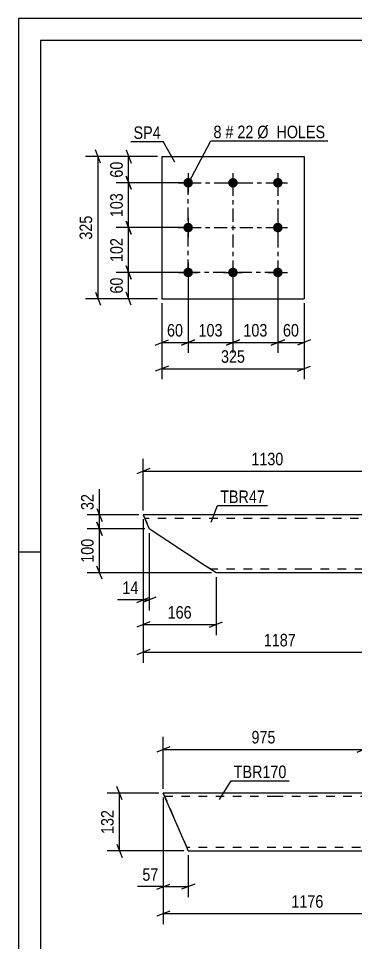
# Model space of a CAD drawing. Header units: millimetres. Extents: x 0 to 594, y 0 to 420.
# Drawn here: x 0 to 77, y 208.8 to 420 of the extents above; entities that cross this region are included whole.
import ezdxf

# ---------------------------------------------------------------- set-up
doc = ezdxf.new("R2010")
doc.units = ezdxf.units.MM
doc.linetypes.add('DXK_LINE_DOT2', pattern=[3.9198, 1.9599, -1.9599])
doc.linetypes.add('DXK_LINE_DOT3', pattern=[5.9187, 2.979, -0.9799, 0.9799, -0.9799])
doc.styles.add('Arial Narrow', font='ARIALN.TTF', dxfattribs={"height": 0.2})

# ---------------------------------------------------------------- blocks, each defined once
blk = doc.blocks.new('Unknown-232816030-39086 - 69771')
at = {"color": 5, "linetype": 'Continuous'}
for p, q in [((594, 420), (0, 420)), ((0, 420), (0, 0)), ((589, 415), (5, 415)), ((5, 415), (5, 5)), ((5, 298), (0, 298))]:
    blk.add_line(p, q, dxfattribs=at)
blk = doc.blocks.new('Part-232816030-51198 - 51197')
at = {"color": 2, "linetype": 'Continuous'}
for p, q in [((28.52, 306.52), (29.89, 303.35)), ((65.14, 306.52), (28.52, 306.52)), ((85.24, 306.52), (65.24, 306.52)), ((90.93, 293.32), (85.24, 306.52)), ((42.7, 294.92), (29.89, 303.35)), ((45.14, 293.32), (42.7, 294.92)), ((65.14, 293.32), (45.14, 293.32)), ((90.93, 293.32), (65.24, 293.32)), ((90.93, 293.32), (90.93, 293.32))]:
    blk.add_line(p, q, dxfattribs=at)
at = {"color": 7, "linetype": 'DXK_LINE_DOT2'}
for p, q in [((28.52, 306.52), (29.89, 303.35)), ((85.24, 306.52), (85.24, 306.52)), ((90.93, 293.32), (85.24, 306.52)), ((65.14, 305.72), (28.87, 305.72)), ((85.58, 305.72), (65.24, 305.72)), ((85.58, 305.72), (85.58, 305.72)), ((44.95, 293.44), (42.7, 294.92)), ((65.14, 294.12), (43.92, 294.12)), ((90.58, 294.12), (65.24, 294.12)), ((90.58, 294.12), (90.58, 294.12)), ((90.93, 293.32), (90.93, 293.32))]:
    blk.add_line(p, q, dxfattribs=at)
blk = doc.blocks.new('Part-232816030-51306 - 51305')
at = {"color": 2, "linetype": 'Continuous'}
for p, q in [((33.1, 242.93), (33.1, 242.93)), ((58.79, 242.93), (33.1, 242.93)), ((38.37, 230.71), (33.1, 242.93)), ((78.89, 242.93), (58.89, 242.93)), ((78.89, 242.93), (96.53, 231.33)), ((38.59, 230.2), (38.37, 230.71)), ((98.96, 229.73), (96.53, 231.33)), ((38.79, 229.73), (38.59, 230.2)), ((38.79, 229.73), (38.79, 229.73)), ((38.79, 229.73), (58.79, 229.73)), ((58.89, 229.73), (98.96, 229.73))]:
    blk.add_line(p, q, dxfattribs=at)
at = {"color": 7, "linetype": 'DXK_LINE_DOT2'}
for p, q in [((33.1, 242.93), (38.79, 229.73)), ((33.45, 242.13), (33.45, 242.13)), ((58.79, 242.13), (33.45, 242.13)), ((80.11, 242.13), (58.89, 242.13)), ((38.45, 230.53), (38.45, 230.53)), ((58.79, 230.53), (38.45, 230.53)), ((97.74, 230.53), (58.89, 230.53)), ((97.74, 230.53), (96.99, 231.02))]:
    blk.add_line(p, q, dxfattribs=at)
blk = doc.blocks.new('Part-232816030-51266 - 51265')
at = {"color": 2, "linetype": 'Continuous'}
for p, q in [((32.77, 388.45), (32.77, 355.95)), ((32.77, 388.45), (65.27, 388.45)), ((65.27, 388.45), (65.27, 355.95)), ((32.77, 355.95), (65.27, 355.95))]:
    blk.add_line(p, q, dxfattribs=at)
blk = doc.blocks.new('Bolt-232816030-51267 - 51265')
at = {"linetype": 'Continuous'}
for points in [[(38.77, 383.55, -1), (38.77, 381.35, -1)], [(49.02, 383.55, -1), (49.02, 381.35, -1)], [(59.27, 383.55, -1), (59.27, 381.35, -1)], [(38.77, 373.3, -1), (38.77, 371.1, -1)], [(59.27, 373.3, -1), (59.27, 371.1, -1)], [(38.77, 363.05, -1), (38.77, 360.85, -1)], [(49.02, 363.05, -1), (49.02, 360.85, -1)], [(59.27, 363.05, -1), (59.27, 360.85, -1)]]:
    blk.add_hatch(color=1, dxfattribs=at).paths.add_polyline_path(points)
at = {"color": 1, "linetype": 'Continuous'}
for p, q in [((38.77, 384.65), (38.77, 380.25)), ((49.02, 384.65), (49.02, 380.25)), ((59.27, 384.65), (59.27, 380.25)), ((36.57, 382.45), (40.97, 382.45)), ((46.82, 382.45), (51.22, 382.45)), ((57.07, 382.45), (61.47, 382.45)), ((38.77, 374.4), (38.77, 370)), ((59.27, 374.4), (59.27, 370)), ((36.57, 372.2), (40.97, 372.2)), ((57.07, 372.2), (61.47, 372.2)), ((38.77, 364.15), (38.77, 359.75)), ((49.02, 364.15), (49.02, 359.75)), ((59.27, 364.15), (59.27, 359.75)), ((36.57, 361.95), (40.97, 361.95)), ((46.82, 361.95), (51.22, 361.95)), ((57.07, 361.95), (61.47, 361.95))]:
    blk.add_line(p, q, dxfattribs=at)
blk = doc.blocks.new('Rectangle-232816030-54345 - 51265')
at = {"color": 1, "linetype": 'DXK_LINE_DOT3'}
blk.add_lwpolyline([(38.77, 382.45), (59.27, 382.45), (59.27, 361.95), (38.77, 361.95), (38.77, 382.45)], close=True, dxfattribs=at)
blk = doc.blocks.new('Line-232816030-54365 - 51265')
at = {"color": 1, "linetype": 'DXK_LINE_DOT3'}
blk.add_line((49.02, 382.45), (49.02, 361.95), dxfattribs=at)
blk = doc.blocks.new('Line-232816030-54372 - 51265')
at = {"color": 1, "linetype": 'DXK_LINE_DOT3'}
blk.add_line((38.77, 372.2), (59.27, 372.2), dxfattribs=at)
blk = doc.blocks.new('StraightDimension-232816030-51678 - 51197')
at = {"color": 7, "linetype": 'Continuous'}
for p, q in [((17.92, 304.85), (19.12, 301.85)), ((28.89, 303.35), (15.67, 303.35)), ((18.52, 293.32), (18.52, 303.35)), ((19.12, 291.82), (17.92, 294.82)), ((44.14, 293.32), (15.67, 293.32))]:
    blk.add_line(p, q, dxfattribs=at)
at = {"color": 0}
blk.add_wipeout([(17.77, 301.68), (13.57, 301.68), (13.57, 294.99), (17.77, 294.99)], dxfattribs=at)
at = {"color": 3, "style": 'Arial Narrow'}
blk.add_text('100', height=2.863, rotation=90.0002, dxfattribs=at).set_placement((17.17, 295.59))
blk = doc.blocks.new('StraightDimension-232816030-51677 - 51197')
at = {"color": 7, "linetype": 'Continuous'}
for p, q in [((27.52, 306.52), (15.67, 306.52)), ((17.92, 308.02), (19.12, 305.02)), ((18.52, 303.35), (18.52, 306.52)), ((19.12, 301.85), (17.92, 304.85)), ((28.89, 303.35), (15.67, 303.35))]:
    blk.add_line(p, q, dxfattribs=at)
at = {"color": 0}
blk.add_wipeout([(17.77, 311.9), (13.57, 311.9), (13.57, 307.04), (17.77, 307.04)], dxfattribs=at)
at = {"color": 7, "linetype": 'Continuous'}
blk.add_line((18.52, 306.52), (18.52, 312.42), dxfattribs=at)
blk.add_line((18.52, 306.52), (18.52, 312.42), dxfattribs=at)
at = {"color": 3, "style": 'Arial Narrow'}
blk.add_text('32', height=2.863, rotation=90.0002, dxfattribs=at).set_placement((17.17, 307.64))
blk = doc.blocks.new('StraightDimension-232816030-51669 - 51197')
at = {"color": 7, "linetype": 'Continuous'}
for p, q in [((28.52, 305.52), (28.52, 284.7)), ((29.89, 302.35), (29.89, 284.7)), ((27.02, 286.5), (30.02, 287.7)), ((31.39, 287.7), (28.39, 286.5)), ((28.52, 287.1), (29.89, 287.1))]:
    blk.add_line(p, q, dxfattribs=at)
at = {"color": 0}
blk.add_wipeout([(28, 287.85), (28, 292.05), (23.14, 292.05), (23.14, 287.85)], dxfattribs=at)
at = {"color": 7, "linetype": 'Continuous'}
blk.add_line((28.52, 287.1), (22.62, 287.1), dxfattribs=at)
blk.add_line((28.52, 287.1), (22.62, 287.1), dxfattribs=at)
at = {"color": 3, "style": 'Arial Narrow'}
blk.add_text('14', height=2.863, dxfattribs=at).set_placement((23.74, 288.45))
blk = doc.blocks.new('StraightDimension-232816030-51673 - 51197')
at = {"color": 7, "linetype": 'Continuous'}
for p, q in [((28.52, 305.52), (28.52, 279.07)), ((45.14, 292.32), (45.14, 279.07)), ((30.02, 282.07), (27.02, 280.87)), ((28.52, 281.47), (45.14, 281.47)), ((43.64, 280.87), (46.64, 282.07))]:
    blk.add_line(p, q, dxfattribs=at)
at = {"color": 0}
blk.add_wipeout([(40.17, 282.22), (40.17, 286.42), (33.49, 286.42), (33.49, 282.22)], dxfattribs=at)
at = {"color": 3, "style": 'Arial Narrow'}
blk.add_text('166', height=2.863, dxfattribs=at).set_placement((34.09, 282.82))
blk = doc.blocks.new('StraightDimension-232816030-51691 - 51197')
at = {"color": 7, "linetype": 'Continuous'}
for p, q in [((28.52, 305.52), (28.52, 272.73)), ((90.93, 292.32), (90.93, 272.73)), ((30.02, 275.73), (27.02, 274.53)), ((28.52, 275.13), (90.93, 275.13)), ((89.43, 274.53), (92.43, 275.73))]:
    blk.add_line(p, q, dxfattribs=at)
at = {"color": 0}
blk.add_wipeout([(63.98, 275.88), (63.98, 280.08), (55.47, 280.08), (55.47, 275.88)], dxfattribs=at)
at = {"color": 3, "style": 'Arial Narrow'}
blk.add_text('1187', height=2.863, dxfattribs=at).set_placement((56.07, 276.48))
blk = doc.blocks.new('StraightDimension-232816030-54438 - 51197')
at = {"color": 7, "linetype": 'Continuous'}
for p, q in [((28.52, 307.52), (28.52, 319.37)), ((85.24, 307.52), (85.24, 319.37)), ((30.02, 317.12), (27.02, 315.92)), ((83.74, 315.92), (86.74, 317.12)), ((28.52, 316.52), (85.24, 316.52))]:
    blk.add_line(p, q, dxfattribs=at)
at = {"color": 0}
blk.add_wipeout([(61.14, 317.27), (61.14, 321.47), (52.62, 321.47), (52.62, 317.27)], dxfattribs=at)
at = {"color": 3, "style": 'Arial Narrow'}
blk.add_text('1130', height=2.863, dxfattribs=at).set_placement((53.22, 317.87))
blk = doc.blocks.new('StraightDimension-232816030-54523 - 51305')
at = {"color": 7, "linetype": 'Continuous'}
for p, q in [((33.1, 243.93), (33.1, 255.78)), ((78.89, 243.93), (78.89, 255.78)), ((34.6, 253.53), (31.6, 252.33)), ((77.39, 252.33), (80.39, 253.53)), ((33.1, 252.93), (78.89, 252.93))]:
    blk.add_line(p, q, dxfattribs=at)
at = {"color": 0}
blk.add_wipeout([(59.34, 253.68), (59.34, 257.88), (52.65, 257.88), (52.65, 253.68)], dxfattribs=at)
at = {"color": 3, "style": 'Arial Narrow'}
blk.add_text('975', height=2.863, dxfattribs=at).set_placement((53.25, 254.28))
blk = doc.blocks.new('StraightDimension-232816030-51847 - 51305')
at = {"color": 7, "linetype": 'Continuous'}
for p, q in [((32.1, 242.93), (20.25, 242.93)), ((23.7, 241.43), (22.5, 244.43)), ((23.1, 229.73), (23.1, 242.93)), ((22.5, 231.23), (23.7, 228.23)), ((37.79, 229.73), (20.25, 229.73))]:
    blk.add_line(p, q, dxfattribs=at)
at = {"color": 0}
blk.add_wipeout([(22.35, 239.67), (18.15, 239.67), (18.15, 232.98), (22.35, 232.98)], dxfattribs=at)
at = {"color": 3, "style": 'Arial Narrow'}
blk.add_text('132', height=2.863, rotation=90.0002, dxfattribs=at).set_placement((21.75, 233.58))
blk = doc.blocks.new('StraightDimension-232816030-51839 - 51305')
at = {"color": 7, "linetype": 'Continuous'}
for p, q in [((33.1, 241.93), (33.1, 219.16)), ((38.79, 228.73), (38.79, 219.16)), ((31.6, 220.96), (34.6, 222.16)), ((40.29, 222.16), (37.29, 220.96)), ((33.1, 221.56), (38.79, 221.56))]:
    blk.add_line(p, q, dxfattribs=at)
at = {"color": 0}
blk.add_wipeout([(32.58, 222.31), (32.58, 226.51), (27.72, 226.51), (27.72, 222.31)], dxfattribs=at)
at = {"color": 7, "linetype": 'Continuous'}
blk.add_line((33.1, 221.56), (27.19, 221.56), dxfattribs=at)
blk.add_line((33.1, 221.56), (27.19, 221.56), dxfattribs=at)
at = {"color": 3, "style": 'Arial Narrow'}
blk.add_text('57', height=2.863, dxfattribs=at).set_placement((28.32, 222.91))
blk = doc.blocks.new('StraightDimension-232816030-51859 - 51305')
at = {"color": 7, "linetype": 'Continuous'}
for p, q in [((33.1, 241.93), (33.1, 212.99)), ((98.96, 228.73), (98.96, 212.99)), ((34.6, 215.99), (31.6, 214.79)), ((97.46, 214.79), (100.46, 215.99)), ((33.1, 215.39), (98.96, 215.39))]:
    blk.add_line(p, q, dxfattribs=at)
at = {"color": 0}
blk.add_wipeout([(70.29, 216.14), (70.29, 220.34), (61.77, 220.34), (61.77, 216.14)], dxfattribs=at)
at = {"color": 3, "style": 'Arial Narrow'}
blk.add_text('1176', height=2.863, dxfattribs=at).set_placement((62.37, 216.74))
blk = doc.blocks.new('StraightDimension-232816030-57059 - 51265')
at = {"color": 7, "linetype": 'Continuous'}
for p, q in [((49.02, 360.95), (49.02, 343.55)), ((59.27, 360.95), (59.27, 343.55)), ((47.52, 345.35), (50.52, 346.55)), ((60.77, 346.55), (57.77, 345.35)), ((49.02, 345.95), (59.27, 345.95))]:
    blk.add_line(p, q, dxfattribs=at)
at = {"color": 0}
blk.add_wipeout([(57.49, 346.7), (57.49, 350.9), (50.8, 350.9), (50.8, 346.7)], dxfattribs=at)
at = {"color": 3, "style": 'Arial Narrow'}
blk.add_text('103', height=2.863, dxfattribs=at).set_placement((51.4, 347.3))
blk = doc.blocks.new('StraightDimension-232816030-51751 - 51265')
at = {"color": 7, "linetype": 'Continuous'}
for p, q in [((24.58, 389.95), (25.78, 386.95)), ((31.77, 388.45), (22.33, 388.45)), ((25.18, 382.45), (25.18, 388.45)), ((37.77, 382.45), (22.33, 382.45)), ((25.78, 380.95), (24.58, 383.95))]:
    blk.add_line(p, q, dxfattribs=at)
at = {"color": 0}
blk.add_wipeout([(24.43, 387.87), (20.23, 387.87), (20.23, 383.02), (24.43, 383.02)], dxfattribs=at)
at = {"color": 3, "style": 'Arial Narrow'}
blk.add_text('60', height=2.863, rotation=90.0002, dxfattribs=at).set_placement((23.83, 383.62))
blk = doc.blocks.new('StraightDimension-232816030-51754 - 51265')
at = {"color": 7, "linetype": 'Continuous'}
for p, q in [((24.58, 363.45), (25.78, 360.45)), ((37.77, 361.95), (22.33, 361.95)), ((25.18, 355.95), (25.18, 361.95)), ((25.78, 354.45), (24.58, 357.45)), ((31.77, 355.95), (22.33, 355.95))]:
    blk.add_line(p, q, dxfattribs=at)
at = {"color": 0}
blk.add_wipeout([(24.43, 361.37), (20.23, 361.37), (20.23, 356.52), (24.43, 356.52)], dxfattribs=at)
at = {"color": 3, "style": 'Arial Narrow'}
blk.add_text('60', height=2.863, rotation=90.0002, dxfattribs=at).set_placement((23.83, 357.12))
blk = doc.blocks.new('StraightDimension-232816030-51767 - 51265')
at = {"color": 7, "linetype": 'Continuous'}
for p, q in [((18.78, 386.95), (17.58, 389.95)), ((31.77, 388.45), (15.33, 388.45)), ((18.18, 355.95), (18.18, 388.45)), ((17.58, 357.45), (18.78, 354.45)), ((31.77, 355.95), (15.33, 355.95))]:
    blk.add_line(p, q, dxfattribs=at)
at = {"color": 0}
blk.add_wipeout([(17.43, 375.54), (13.23, 375.54), (13.23, 368.85), (17.43, 368.85)], dxfattribs=at)
at = {"color": 3, "style": 'Arial Narrow'}
blk.add_text('325', height=2.863, rotation=90.0002, dxfattribs=at).set_placement((16.83, 369.45))
blk = doc.blocks.new('StraightDimension-232816030-51771 - 51265')
at = {"color": 7, "linetype": 'Continuous'}
for p, q in [((59.27, 360.95), (59.27, 343.55)), ((65.27, 354.95), (65.27, 343.55)), ((57.77, 345.35), (60.77, 346.55)), ((66.77, 346.55), (63.77, 345.35)), ((59.27, 345.95), (65.27, 345.95))]:
    blk.add_line(p, q, dxfattribs=at)
at = {"color": 0}
blk.add_wipeout([(64.7, 346.7), (64.7, 350.9), (59.84, 350.9), (59.84, 346.7)], dxfattribs=at)
at = {"color": 3, "style": 'Arial Narrow'}
blk.add_text('60', height=2.863, dxfattribs=at).set_placement((60.44, 347.3))
blk = doc.blocks.new('StraightDimension-232816030-51774 - 51265')
at = {"color": 7, "linetype": 'Continuous'}
for p, q in [((38.77, 360.95), (38.77, 343.55)), ((32.77, 354.95), (32.77, 343.55)), ((31.27, 345.35), (34.27, 346.55)), ((40.27, 346.55), (37.27, 345.35)), ((32.77, 345.95), (38.77, 345.95))]:
    blk.add_line(p, q, dxfattribs=at)
at = {"color": 0}
blk.add_wipeout([(38.2, 346.7), (38.2, 350.9), (33.34, 350.9), (33.34, 346.7)], dxfattribs=at)
at = {"color": 3, "style": 'Arial Narrow'}
blk.add_text('60', height=2.863, dxfattribs=at).set_placement((33.94, 347.3))
blk = doc.blocks.new('StraightDimension-232816030-51787 - 51265')
at = {"color": 7, "linetype": 'Continuous'}
for p, q in [((32.77, 354.95), (32.77, 337.55)), ((65.27, 354.95), (65.27, 337.55)), ((34.27, 340.55), (31.27, 339.35)), ((63.77, 339.35), (66.77, 340.55)), ((32.77, 339.95), (65.27, 339.95))]:
    blk.add_line(p, q, dxfattribs=at)
at = {"color": 0}
blk.add_wipeout([(52.36, 340.7), (52.36, 344.9), (45.68, 344.9), (45.68, 340.7)], dxfattribs=at)
at = {"color": 3, "style": 'Arial Narrow'}
blk.add_text('325', height=2.863, dxfattribs=at).set_placement((46.28, 341.3))
blk = doc.blocks.new('StraightDimension-232816030-57035 - 51265')
at = {"color": 7, "linetype": 'Continuous'}
for p, q in [((37.77, 372.2), (22.33, 372.2)), ((24.58, 373.7), (25.78, 370.7)), ((25.18, 361.95), (25.18, 372.2)), ((25.78, 360.45), (24.58, 363.45)), ((37.77, 361.95), (22.33, 361.95))]:
    blk.add_line(p, q, dxfattribs=at)
at = {"color": 0}
blk.add_wipeout([(24.43, 370.41), (20.23, 370.41), (20.23, 363.73), (24.43, 363.73)], dxfattribs=at)
at = {"color": 3, "style": 'Arial Narrow'}
blk.add_text('102', height=2.863, rotation=90.0002, dxfattribs=at).set_placement((23.83, 364.33))
blk = doc.blocks.new('StraightDimension-232816030-57037 - 51265')
at = {"color": 7, "linetype": 'Continuous'}
for p, q in [((37.77, 382.45), (22.33, 382.45)), ((24.58, 383.95), (25.78, 380.95)), ((25.18, 372.2), (25.18, 382.45)), ((37.77, 372.2), (22.33, 372.2)), ((25.78, 370.7), (24.58, 373.7))]:
    blk.add_line(p, q, dxfattribs=at)
at = {"color": 0}
blk.add_wipeout([(24.43, 380.66), (20.23, 380.66), (20.23, 373.98), (24.43, 373.98)], dxfattribs=at)
at = {"color": 3, "style": 'Arial Narrow'}
blk.add_text('103', height=2.863, rotation=90.0002, dxfattribs=at).set_placement((23.83, 374.58))
blk = doc.blocks.new('StraightDimension-232816030-57057 - 51265')
at = {"color": 7, "linetype": 'Continuous'}
for p, q in [((38.77, 360.95), (38.77, 343.55)), ((49.02, 360.95), (49.02, 343.55)), ((37.27, 345.35), (40.27, 346.55)), ((50.52, 346.55), (47.52, 345.35)), ((38.77, 345.95), (49.02, 345.95))]:
    blk.add_line(p, q, dxfattribs=at)
at = {"color": 0}
blk.add_wipeout([(47.24, 346.7), (47.24, 350.9), (40.55, 350.9), (40.55, 346.7)], dxfattribs=at)
at = {"color": 3, "style": 'Arial Narrow'}
blk.add_text('103', height=2.863, dxfattribs=at).set_placement((41.15, 347.3))
blk = doc.blocks.new('Mark-232816030-52211 - 51197')
at = {"color": 0}
blk.add_wipeout([(56.32, 309.25), (56.32, 312.25), (46.1, 312.25), (46.1, 309.25)], dxfattribs=at)
blk.add_wipeout([(56.32, 309.25), (56.32, 312.25), (46.1, 312.25), (46.1, 309.25)], dxfattribs=at)
at = {"color": 30, "linetype": 'Continuous'}
for p, q in [((44.03, 304.88), (45.5, 308.65)), ((45.5, 308.65), (56.92, 308.65))]:
    blk.add_line(p, q, dxfattribs=at)
at = {"color": 3, "style": 'Arial Narrow'}
blk.add_text('TBR47', height=2.863, dxfattribs=at).set_placement((46.1, 309.25))
blk = doc.blocks.new('Mark-232816030-52252 - 51305')
at = {"color": 0}
blk.add_wipeout([(61.25, 246.37), (61.25, 249.37), (49.19, 249.37), (49.19, 246.37)], dxfattribs=at)
blk.add_wipeout([(61.25, 246.37), (61.25, 249.37), (49.19, 249.37), (49.19, 246.37)], dxfattribs=at)
at = {"color": 30, "linetype": 'Continuous'}
for p, q in [((45.97, 241.45), (48.59, 245.77)), ((48.59, 245.77), (61.85, 245.77))]:
    blk.add_line(p, q, dxfattribs=at)
at = {"color": 3, "style": 'Arial Narrow'}
blk.add_text('TBR170', height=2.863, dxfattribs=at).set_placement((49.19, 246.37))
blk = doc.blocks.new('Mark-232816030-52226 - 51265')
at = {"color": 0}
blk.add_wipeout([(32.5, 392.47), (32.5, 395.47), (26.29, 395.47), (26.29, 392.47)], dxfattribs=at)
blk.add_wipeout([(32.5, 392.47), (32.5, 395.47), (26.29, 395.47), (26.29, 392.47)], dxfattribs=at)
at = {"color": 30, "linetype": 'Continuous'}
for p in [(25.69, 391.87), (35.75, 387.17)]:
    blk.add_line(p, (33.1, 391.87), dxfattribs=at)
at = {"color": 3, "style": 'Arial Narrow'}
blk.add_text('SP4', height=2.863, dxfattribs=at).set_placement((26.29, 392.47))
blk = doc.blocks.new('Mark-232816030-52229 - 51265')
at = {"color": 0}
blk.add_wipeout([(46.4, 392.64), (46.4, 395.64), (44.57, 395.64), (44.57, 392.64)], dxfattribs=at)
blk.add_wipeout([(46.4, 392.64), (46.4, 395.64), (44.57, 395.64), (44.57, 392.64)], dxfattribs=at)
at = {"color": 7, "linetype": 'Continuous'}
blk.add_line((38.89, 382.37), (43.97, 392.04), dxfattribs=at)
at = {"color": 0}
blk.add_wipeout([(49.13, 392.64), (49.13, 395.64), (47.3, 395.64), (47.3, 392.64)], dxfattribs=at)
blk.add_wipeout([(49.13, 392.64), (49.13, 395.64), (47.3, 395.64), (47.3, 392.64)], dxfattribs=at)
at = {"color": 3, "style": 'Arial Narrow'}
blk.add_text('8', height=2.86, dxfattribs=at).set_placement((44.57, 392.64))
at = {"color": 0}
blk.add_wipeout([(53.68, 392.64), (53.68, 395.64), (50.03, 395.64), (50.03, 392.64)], dxfattribs=at)
blk.add_wipeout([(53.68, 392.64), (53.68, 395.64), (50.03, 395.64), (50.03, 392.64)], dxfattribs=at)
at = {"color": 3, "style": 'Arial Narrow'}
for s, height, p in [('#', 2.86, (47.3, 392.64)), ('22', 2.863, (50.03, 392.64))]:
    blk.add_text(s, height=height, dxfattribs=at).set_placement(p)
at = {"color": 0}
blk.add_wipeout([(70.11, 392.64), (70.11, 395.64), (54.58, 395.64), (54.58, 392.64)], dxfattribs=at)
blk.add_wipeout([(70.11, 392.64), (70.11, 395.64), (54.58, 395.64), (54.58, 392.64)], dxfattribs=at)
at = {"color": 7, "linetype": 'Continuous'}
blk.add_line((43.97, 392.04), (70.71, 392.04), dxfattribs=at)
at = {"color": 3, "style": 'Arial Narrow'}
blk.add_text('Ø  HOLES', height=2.863, dxfattribs=at).set_placement((54.58, 392.64))

msp = doc.modelspace()

# ---------------------------------------------------------------- block references
for name in ['Unknown-232816030-39086 - 69771', 'Part-232816030-51266 - 51265', 'Bolt-232816030-51267 - 51265', 'Rectangle-232816030-54345 - 51265', 'Line-232816030-54365 - 51265', 'Line-232816030-54372 - 51265', 'Part-232816030-51198 - 51197', 'Part-232816030-51306 - 51305']:
    msp.add_blockref(name, (0, 0))

# ---------------------------------------------------------------- next in the draw order: block references
for name in ['Mark-232816030-52229 - 51265', 'StraightDimension-232816030-51751 - 51265', 'StraightDimension-232816030-51754 - 51265', 'StraightDimension-232816030-57059 - 51265', 'StraightDimension-232816030-51678 - 51197', 'StraightDimension-232816030-54523 - 51305']:
    msp.add_blockref(name, (0, 0))

# ---------------------------------------------------------------- next in the draw order: block references
for name in ['StraightDimension-232816030-51767 - 51265', 'StraightDimension-232816030-51771 - 51265', 'StraightDimension-232816030-51677 - 51197', 'StraightDimension-232816030-51847 - 51305']:
    msp.add_blockref(name, (0, 0))

# ---------------------------------------------------------------- next in the draw order: block references
for name in ['Mark-232816030-52226 - 51265', 'StraightDimension-232816030-51774 - 51265', 'StraightDimension-232816030-54438 - 51197', 'StraightDimension-232816030-51669 - 51197', 'StraightDimension-232816030-51839 - 51305']:
    msp.add_blockref(name, (0, 0))

# ---------------------------------------------------------------- next in the draw order: block references
for name in ['StraightDimension-232816030-57035 - 51265', 'StraightDimension-232816030-51787 - 51265', 'StraightDimension-232816030-51673 - 51197', 'StraightDimension-232816030-51859 - 51305']:
    msp.add_blockref(name, (0, 0))

# ---------------------------------------------------------------- next in the draw order: block references
for name in ['StraightDimension-232816030-57037 - 51265', 'StraightDimension-232816030-57057 - 51265', 'StraightDimension-232816030-51691 - 51197', 'Mark-232816030-52252 - 51305']:
    msp.add_blockref(name, (0, 0))

# ---------------------------------------------------------------- next in the draw order: block references
msp.add_blockref('Mark-232816030-52211 - 51197', (0, 0))

doc.saveas('drawing.dxf')
